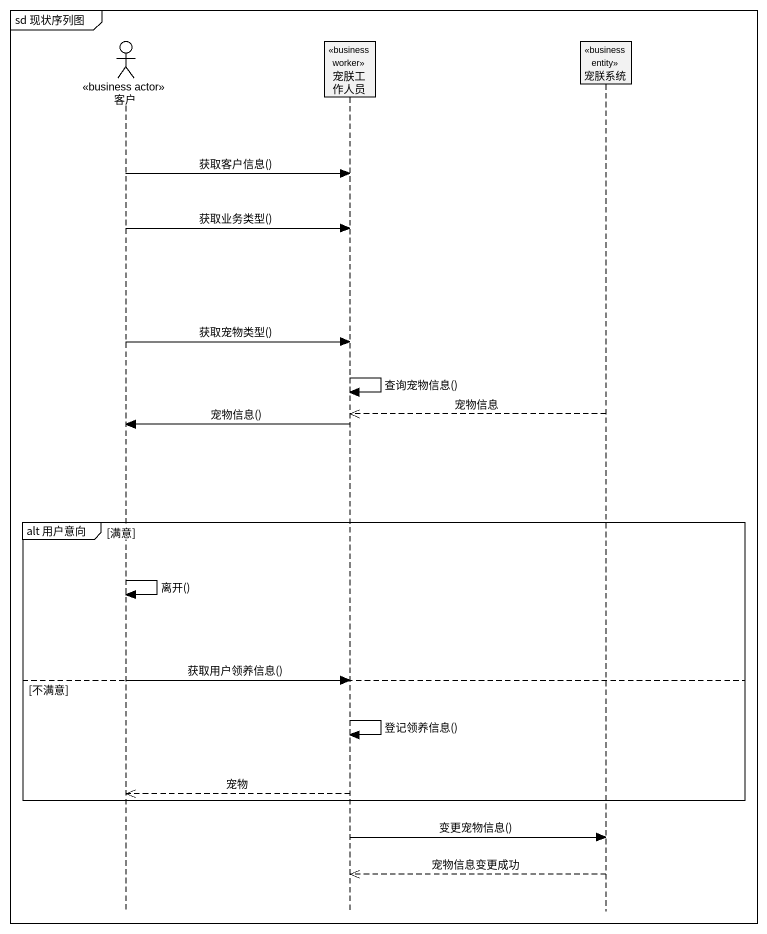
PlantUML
@startuml
mainframe sd 现状序列图
hide footbox
actor 客户 <<business actor>>
participant 宠朕工作人员 <<business worker>>
participant 宠朕系统 <<business entity>>

客户 -> 宠朕工作人员 : 获取客户信息()
客户 -> 宠朕工作人员 : 获取业务类型()
客户 -> 宠朕工作人员 : 获取宠物类型()
宠朕工作人员 -> 宠朕工作人员 : 查询宠物信息()
宠朕系统 -->> 宠朕工作人员 : 宠物信息
宠朕工作人员 -> 客户 : 宠物信息()
group alt 用户意向 [满意]
  客户 -> 客户 : 离开()
else 不满意
  客户 -> 宠朕工作人员 : 获取用户领养信息()
  宠朕工作人员 -> 宠朕工作人员 : 登记领养信息()
  宠朕工作人员 -->> 客户 : 宠物
end
宠朕工作人员 -> 宠朕系统 : 变更宠物信息()
宠朕系统 -->> 宠朕工作人员 : 宠物信息变更成功
@enduml
